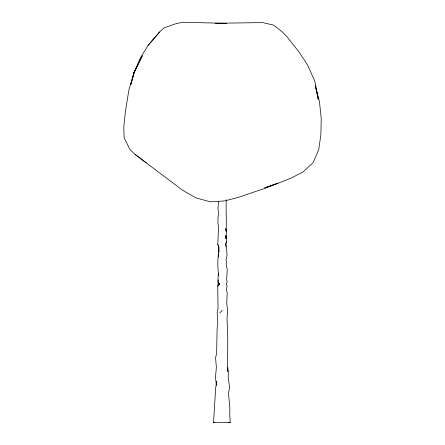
<?xml version="1.0" encoding="UTF-8"?>
<svg xmlns="http://www.w3.org/2000/svg" width="445" height="445" viewBox="0 0 445 445"><rect width="100%" height="100%" fill="white"/><g stroke="black" fill="none" stroke-linecap="round" stroke-linejoin="round"><path stroke-width="0.67" d="M217.783 244.539L218.779 246.257L218.851 251.998L218.784 246.28L217.783 244.539L218.534 226.75L217.989 223.88L217.967 217.583L218.851 213.556L218.044 210.073L218.011 207.192L218.69 201.524M225.854 235.694L226.677 241.602L225.776 243.86C226.071 248.955 228.24 254.512 226.016 259.363L226.449 262.194L226.06 263.918L227.245 269.653L226.655 278.987L227.111 281.857L226.41 284.099L227.089 286.357L226.288 289.689L227.195 292.443L226.716 303.412L227.406 308.697L227.478 313.33L227.039 317.93L227.757 339.09L227.545 371.458L227.679 367.425L228.374 371.464L228.235 377.165L229.309 385.364L229.409 388.346L228.519 393.514L229.865 408.243L229.742 415.819L230.249 422.633L213.528 422.439L215.719 387.506L216.793 381.304L216.665 382.678M217.833 279.849L218.339 282.725L219.635 283.932L217.761 286.224C218.562 281.852 217.677 277.491 218.451 273.046L218.651 275.288C217.583 267.306 217.421 259.302 218.845 251.353M226.677 241.602L225.771 243.866L226.221 246.697M222.161 23.363L226.294 23.34L182.456 22.25L175.069 23.98L163.832 27.974L159.577 31.99L148.079 45.39L140.175 58.273L133.912 73.219L131.809 81.057L134.435 71.328L142.317 55.797L133.912 73.219L134.435 71.328L128.928 89.74L125.351 111.884L123.766 127.515L124.177 137.739L129.829 149.442L135.002 154.37L182.661 190.304L196.011 197.869L210.463 201.869L224.786 200.89L238.364 197.324L265.192 188.246L278.047 183.184L264.686 187.851L278.425 183.09L291.241 178.056L303.073 171.892L313.035 162.714L318.715 149.654L320.873 134.802L321.234 118.654L319.454 101.632L315.299 85.512M159.577 31.99L148.079 45.39M219.73 312.996L222.355 310.232M213.528 422.439L214.662 422.361M215.297 23.262L262.695 22.6L273.592 25.092L282.386 32.029L286.803 36.518L299.246 52.332L307.656 65.137L314.81 81.274L318.242 99.291L316.684 92.065M228.452 422.539L230.249 422.633M135.002 154.37L146.299 162.831M218.339 282.736L219.635 283.932L217.739 286.218L218.033 308.519L217.149 313.08L217.794 322.92L217.132 328.249L216.643 353.197L215.564 357.819L216.37 367.192L215.48 377.432L216.404 385.42M315.694 87.47L316.401 90.752M225.843 228.53L226.472 231.878L226.01 238.748L225.838 235.544M218.423 257.021L218.289 253.656M225.832 229.014L226.066 231.322C226.739 220.826 225.76 210.34 226.294 199.827M131.459 82.392L130.93 84.344L131.459 82.364"/></g></svg>
